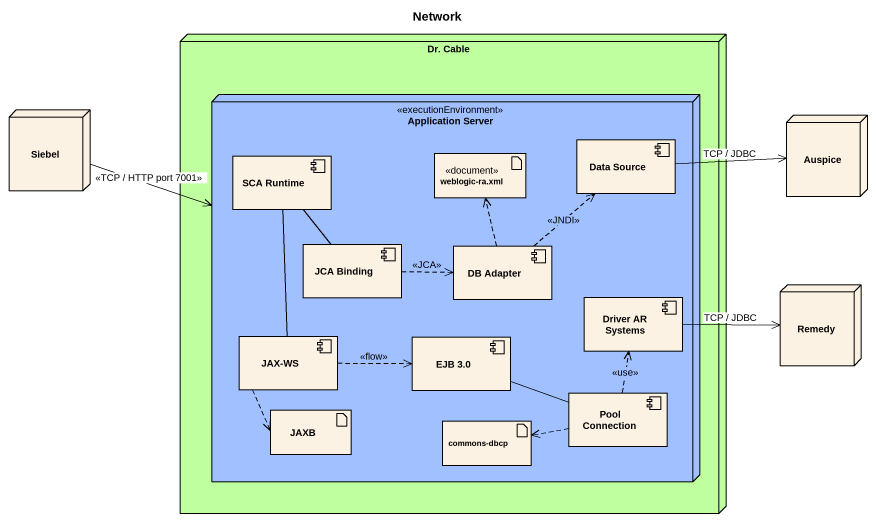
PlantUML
@startuml
title Network
node "Dr. Cable" as Dr_Cable #C0FFA0 {
  node "Application Server" as Application_Server <<executionEnvironment>> #A0C0FF {
    component "SCA Runtime" as SCA_Runtime
    artifact "weblogic-ra.xml" as weblogic_ra_xml <<document>>
    component "Data Source" as Data_Source
    component "JCA Binding" as JCA_Binding
    component "DB Adapter" as DB_Adapter
    component "Driver AR Systems" as Driver_AR_Systems
    component "JAX-WS" as JAX_WS
    component "EJB 3.0" as EJB_3_0
    artifact JAXB
    component "Pool Connection" as Pool_Connection
    artifact "commons-dbcp" as commons_dbcp
  }
}
node Siebel
node Auspice
node Remedy
Siebel -right-> Application_Server : <<TCP / HTTP port 7001>>
SCA_Runtime -- JCA_Binding
SCA_Runtime -- JAX_WS
Data_Source -right-> Auspice : TCP / JDBC
JCA_Binding .right.> DB_Adapter : <<JCA>>
DB_Adapter .up.> weblogic_ra_xml
DB_Adapter .up.> Data_Source : <<JNDI>>
Driver_AR_Systems -right-> Remedy : TCP / JDBC
JAX_WS .right.> EJB_3_0 : <<flow>>
JAX_WS ..> JAXB
EJB_3_0 -right- Pool_Connection
Pool_Connection .up.> Driver_AR_Systems : <<use>>
Pool_Connection .left.> commons_dbcp
@enduml
